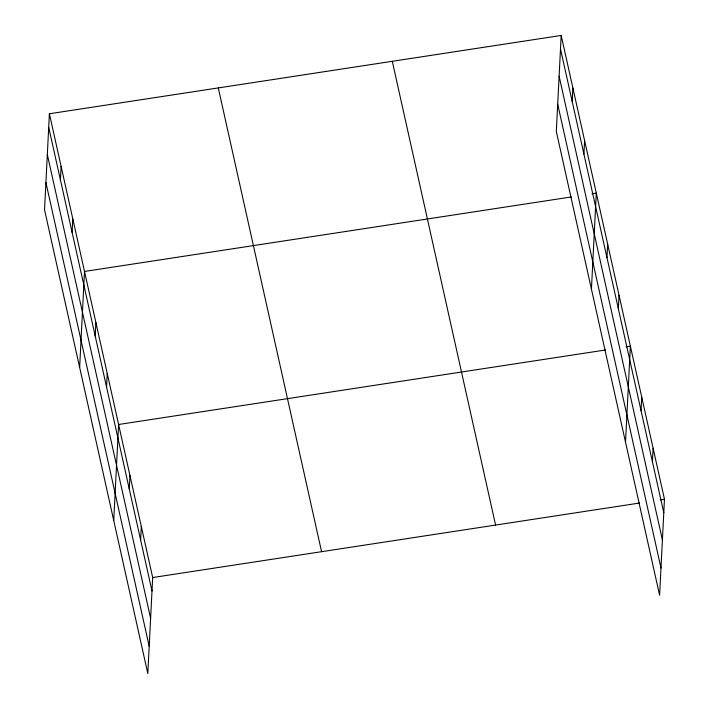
<?xml version="1.0" encoding="UTF-8"?>
<svg xmlns="http://www.w3.org/2000/svg" width="709" height="709" viewBox="0 0 709 709"><rect width="100%" height="100%" fill="white"/><g stroke="black" fill="none" stroke-linecap="round" stroke-linejoin="round"><path stroke-width="1.06" d="M49.391 113.768L44.534 209.775L147.818 673.55L152.683 577.534L49.391 113.768L561.182 35.45L664.466 499.225L659.609 595.232L556.317 131.466L561.182 35.45M60.416 179.838L61.098 166.323M72.123 232.401L72.805 218.886M79.647 367.457L84.513 271.45L571.401 196.942M95.192 335.977L95.875 322.462M106.554 386.999L107.236 373.475M113.732 520.503L118.598 424.496L605.486 349.989M129.277 489.024L129.96 475.509M140.639 540.036L141.321 526.521M572.198 101.529L572.89 88.013M583.906 154.092L584.597 140.568M591.439 289.148L596.296 193.132L591.971 193.796M606.975 257.668L607.657 244.144M618.337 308.681L619.019 295.166M625.524 442.194L630.381 346.178L626.056 346.843M641.06 410.715L641.742 397.191M652.422 461.727L653.104 448.212M152.683 577.534L639.571 503.036M660.141 499.889L664.466 499.225M560.5 48.965L663.784 512.74M559.117 76.191L662.41 539.966M557.699 104.241L660.983 568.015M392.29 61.293L495.582 525.068M218.283 87.916L321.576 551.691M48.708 127.283L152.001 591.058M47.326 154.509L150.618 618.275M45.908 182.55L149.2 646.324"/></g></svg>
